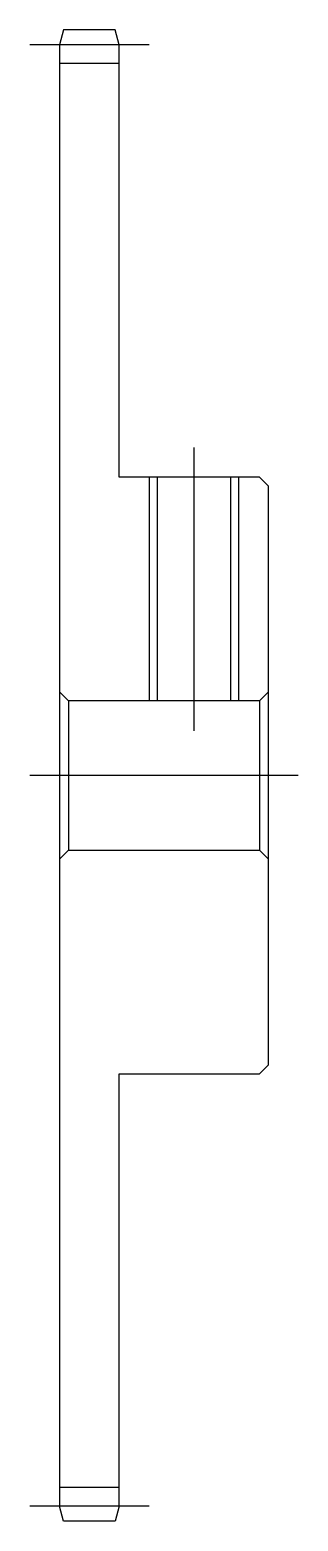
# Model space of a CAD drawing. Extents: x -1 to 78, y -8 to 61.
# Drawn here: x 69 to 78, y 10 to 60 of the extents above; entities that cross this region are included whole.
import ezdxf

# ---------------------------------------------------------------- set-up
doc = ezdxf.new("R2010")
doc.units = 0
doc.header["$LTSCALE"] = 0.5
doc.linetypes.add('CENTER', pattern=[50.8, 31.75, -6.35, 6.35, -6.35])
for name, color, linetype in [('MSM_CENTER', 1, 'CENTER'), ('MSM_CONTINUOUS', 7, 'CONTINUOUS'), ('MSM_NARROW', 5, 'CONTINUOUS')]:
    doc.layers.add(name, color=color, linetype=linetype)

msp = doc.modelspace()

# ---------------------------------------------------------------- linework, layer by layer
at = {"layer": 'MSM_CENTER'}
for p, q in [((73, 59.5), (69, 59.5)), ((74.5, 46), (74.5, 36.5)), ((78, 35), (69, 35)), ((73, 10.5), (69, 10.5))]:
    msp.add_line(p, q, dxfattribs=at)
at = {"layer": 'MSM_CONTINUOUS'}
for p, q in [((70.134, 60), (70, 59.5)), ((71.866, 60), (70.134, 60)), ((72, 59.5), (71.866, 60)), ((72, 45), (72, 59.5)), ((70, 59.5), (70, 10.5)), ((72, 58.875), (70, 58.875)), ((76.7, 45), (72, 45)), ((77, 44.7), (76.7, 45)), ((73.27, 45), (73.27, 37.5)), ((75.73, 45), (75.73, 37.5)), ((77, 25.3), (77, 44.7)), ((70, 37.8), (70.3, 37.5)), ((70.3, 37.5), (70.3, 32.5)), ((76.7, 37.5), (70.3, 37.5)), ((76.7, 37.5), (77, 37.8)), ((76.7, 37.5), (76.7, 32.5)), ((70.3, 32.5), (70, 32.2)), ((70.3, 32.5), (76.7, 32.5)), ((77, 32.2), (76.7, 32.5)), ((72, 10.5), (72, 25)), ((72, 25), (76.7, 25)), ((76.7, 25), (77, 25.3)), ((72, 11.125), (70, 11.125)), ((70.134, 10), (70, 10.5)), ((72, 10.5), (71.866, 10)), ((71.866, 10), (70.134, 10))]:
    msp.add_line(p, q, dxfattribs=at)
at = {"layer": 'MSM_NARROW'}
for p, q in [((73, 45), (73, 37.5)), ((76, 45), (76, 37.5))]:
    msp.add_line(p, q, dxfattribs=at)

doc.saveas('drawing.dxf')
